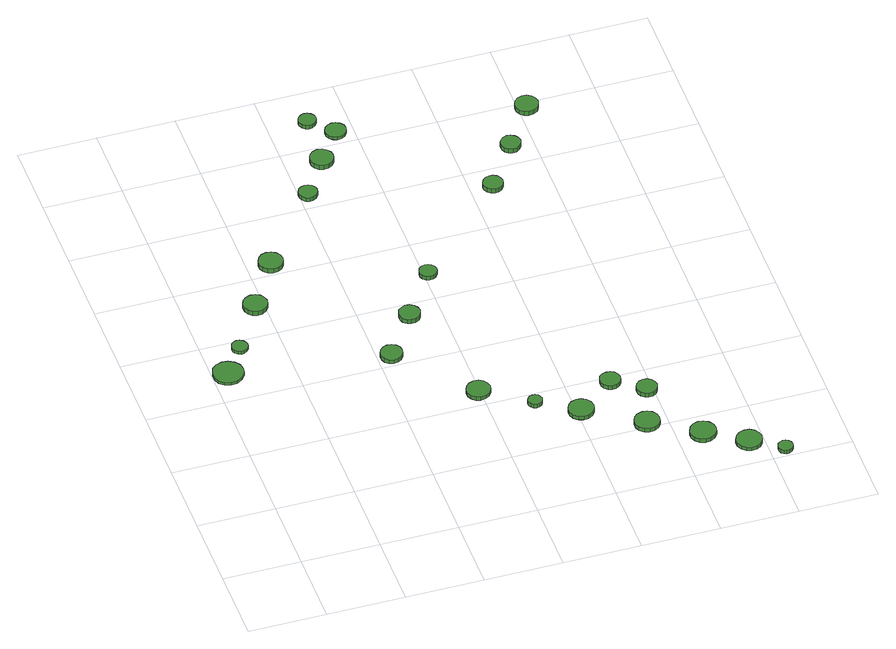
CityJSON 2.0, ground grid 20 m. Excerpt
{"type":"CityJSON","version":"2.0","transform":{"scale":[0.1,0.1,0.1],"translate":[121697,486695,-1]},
"CityObjects":{
"tree1":{"type":"SolitaryVegetationObject","attributes":{"function":"something"},"geometry":[{"type":"MultiSurface","lod":"1","boundaries":[[[0,1,2,3,4,5,6,7,8,9,10,11,12,13,14]],[[15,16,17,18,19,20,21,22,23,24,25,26,27,28,29]],[[0,29,28,1]],[[1,28,27,2]],[[2,27,26,3]],[[3,26,25,4]],[[4,25,24,5]],[[5,24,23,6]],[[6,23,22,7]],[[7,22,21,8]],[[8,21,20,9]],[[9,20,19,10]],[[10,19,18,11]],[[11,18,17,12]],[[12,17,16,13]],[[13,16,15,14]],[[14,15,29,0]]]}]},
"tree2":{"type":"SolitaryVegetationObject","attributes":{"function":"something"},"geometry":[{"type":"MultiSurface","lod":"1","boundaries":[[[30,31,32,33,34,35,36,37,38,39,40,41,42,43,44]],[[45,46,47,48,49,50,51,52,53,54,55,56,57,58,59]],[[30,59,58,31]],[[31,58,57,32]],[[32,57,56,33]],[[33,56,55,34]],[[34,55,54,35]],[[35,54,53,36]],[[36,53,52,37]],[[37,52,51,38]],[[38,51,50,39]],[[39,50,49,40]],[[40,49,48,41]],[[41,48,47,42]],[[42,47,46,43]],[[43,46,45,44]],[[44,45,59,30]]]}]},
"tree3":{"type":"SolitaryVegetationObject","attributes":{"function":"something"},"geometry":[{"type":"MultiSurface","lod":"1","boundaries":[[[60,61,62,63,64,65,66,67,68,69,70,71,72,73,74]],[[75,76,77,78,79,80,81,82,83,84,85,86,87,88,89]],[[60,89,88,61]],[[61,88,87,62]],[[62,87,86,63]],[[63,86,85,64]],[[64,85,84,65]],[[65,84,83,66]],[[66,83,82,67]],[[67,82,81,68]],[[68,81,80,69]],[[69,80,79,70]],[[70,79,78,71]],[[71,78,77,72]],[[72,77,76,73]],[[73,76,75,74]],[[74,75,89,60]]]}]},
"tree4":{"type":"SolitaryVegetationObject","attributes":{"function":"something"},"geometry":[{"type":"MultiSurface","lod":"1","boundaries":[[[90,91,92,93,94,95,96,97,98,99,100,101,102,103,104]],[[105,106,107,108,109,110,111,112,113,114,115,116,117,118,119]],[[90,119,118,91]],[[91,118,117,92]],[[92,117,116,93]],[[93,116,115,94]],[[94,115,114,95]],[[95,114,113,96]],[[96,113,112,97]],[[97,112,111,98]],[[98,111,110,99]],[[99,110,109,100]],[[100,109,108,101]],[[101,108,107,102]],[[102,107,106,103]],[[103,106,105,104]],[[104,105,119,90]]]}]},
"tree5":{"type":"SolitaryVegetationObject","attributes":{"function":"something"},"geometry":[{"type":"MultiSurface","lod":"1","boundaries":[[[120,121,122,123,124,125,126,127,128,129,130,131,132,133,134]],[[135,136,137,138,139,140,141,142,143,144,145,146,147,148,149]],[[120,149,148,121]],[[121,148,147,122]],[[122,147,146,123]],[[123,146,145,124]],[[124,145,144,125]],[[125,144,143,126]],[[126,143,142,127]],[[127,142,141,128]],[[128,141,140,129]],[[129,140,139,130]],[[130,139,138,131]],[[131,138,137,132]],[[132,137,136,133]],[[133,136,135,134]],[[134,135,149,120]]]}]},
"tree6":{"type":"SolitaryVegetationObject","attributes":{"function":"something"},"geometry":[{"type":"MultiSurface","lod":"1","boundaries":[[[150,151,152,153,154,155,156,157,158,159,160,161,162,163,164]],[[165,166,167,168,169,170,171,172,173,174,175,176,177,178,179]],[[150,179,178,151]],[[151,178,177,152]],[[152,177,176,153]],[[153,176,175,154]],[[154,175,174,155]],[[155,174,173,156]],[[156,173,172,157]],[[157,172,171,158]],[[158,171,170,159]],[[159,170,169,160]],[[160,169,168,161]],[[161,168,167,162]],[[162,167,166,163]],[[163,166,165,164]],[[164,165,179,150]]]}]},
"tree7":{"type":"SolitaryVegetationObject","attributes":{"function":"something"},"geometry":[{"type":"MultiSurface","lod":"1","boundaries":[[[180,181,182,183,184,185,186,187,188,189,190,191,192,193,194]],[[195,196,197,198,199,200,201,202,203,204,205,206,207,208,209]],[[180,209,208,181]],[[181,208,207,182]],[[182,207,206,183]],[[183,206,205,184]],[[184,205,204,185]],[[185,204,203,186]],[[186,203,202,187]],[[187,202,201,188]],[[188,201,200,189]],[[189,200,199,190]],[[190,199,198,191]],[[191,198,197,192]],[[192,197,196,193]],[[193,196,195,194]],[[194,195,209,180]]]}]},
"tree8":{"type":"SolitaryVegetationObject","attributes":{"function":"something"},"geometry":[{"type":"MultiSurface","lod":"1","boundaries":[[[210,211,212,213,214,215,216,217,218,219,220,221,222,223,224]],[[225,226,227,228,229,230,231,232,233,234,235,236,237,238,239]],[[210,239,238,211]],[[211,238,237,212]],[[212,237,236,213]],[[213,236,235,214]],[[214,235,234,215]],[[215,234,233,216]],[[216,233,232,217]],[[217,232,231,218]],[[218,231,230,219]],[[219,230,229,220]],[[220,229,228,221]],[[221,228,227,222]],[[222,227,226,223]],[[223,226,225,224]],[[224,225,239,210]]]}]},
"tree9":{"type":"SolitaryVegetationObject","attributes":{"function":"something"},"geometry":[{"type":"MultiSurface","lod":"1","boundaries":[[[240,241,242,243,244,245,246,247,248,249,250,251,252,253,254]],[[255,256,257,258,259,260,261,262,263,264,265,266,267,268,269]],[[240,269,268,241]],[[241,268,267,242]],[[242,267,266,243]],[[243,266,265,244]],[[244,265,264,245]],[[245,264,263,246]],[[246,263,262,247]],[[247,262,261,248]],[[248,261,260,249]],[[249,260,259,250]],[[250,259,258,251]],[[251,258,257,252]],[[252,257,256,253]],[[253,256,255,254]],[[254,255,269,240]]]}]},
"tree10":{"type":"SolitaryVegetationObject","attributes":{"function":"something"},"geometry":[{"type":"MultiSurface","lod":"1","boundaries":[[[270,271,272,273,274,275,276,277,278,279,280,281,282,283,284]],[[285,286,287,288,289,290,291,292,293,294,295,296,297,298,299]],[[270,299,298,271]],[[271,298,297,272]],[[272,297,296,273]],[[273,296,295,274]],[[274,295,294,275]],[[275,294,293,276]],[[276,293,292,277]],[[277,292,291,278]],[[278,291,290,279]],[[279,290,289,280]],[[280,289,288,281]],[[281,288,287,282]],[[282,287,286,283]],[[283,286,285,284]],[[284,285,299,270]]]}]},
"tree11":{"type":"SolitaryVegetationObject","attributes":{"function":"something"},"geometry":[{"type":"MultiSurface","lod":"1","boundaries":[[[300,301,302,303,304,305,306,307,308,309,310,311,312,313,314]],[[315,316,317,318,319,320,321,322,323,324,325,326,327,328,329]],[[300,329,328,301]],[[301,328,327,302]],[[302,327,326,303]],[[303,326,325,304]],[[304,325,324,305]],[[305,324,323,306]],[[306,323,322,307]],[[307,322,321,308]],[[308,321,320,309]],[[309,320,319,310]],[[310,319,318,311]],[[311,318,317,312]],[[312,317,316,313]],[[313,316,315,314]],[[314,315,329,300]]]}]},
"tree12":{"type":"SolitaryVegetationObject","attributes":{"function":"something"},"geometry":[{"type":"MultiSurface","lod":"1","boundaries":[[[330,331,332,333,334,335,336,337,338,339,340,341,342,343,344]],[[345,346,347,348,349,350,351,352,353,354,355,356,357,358,359]],[[330,359,358,331]],[[331,358,357,332]],[[332,357,356,333]],[[333,356,355,334]],[[334,355,354,335]],[[335,354,353,336]],[[336,353,352,337]],[[337,352,351,338]],[[338,351,350,339]],[[339,350,349,340]],[[340,349,348,341]],[[341,348,347,342]],[[342,347,346,343]],[[343,346,345,344]],[[344,345,359,330]]]}]},
"tree13":{"type":"SolitaryVegetationObject","attributes":{"function":"something"},"geometry":[{"type":"MultiSurface","lod":"1","boundaries":[[[360,361,362,363,364,365,366,367,368,369,370,371,372,373,374]],[[375,376,377,378,379,380,381,382,383,384,385,386,387,388,389]],[[360,389,388,361]],[[361,388,387,362]],[[362,387,386,363]],[[363,386,385,364]],[[364,385,384,365]],[[365,384,383,366]],[[366,383,382,367]],[[367,382,381,368]],[[368,381,380,369]],[[369,380,379,370]],[[370,379,378,371]],[[371,378,377,372]],[[372,377,376,373]],[[373,376,375,374]],[[374,375,389,360]]]}]},
"tree14":{"type":"SolitaryVegetationObject","attributes":{"function":"something"},"geometry":[{"type":"MultiSurface","lod":"1","boundaries":[[[390,391,392,393,394,395,396,397,398,399,400,401,402,403,404]],[[405,406,407,408,409,410,411,412,413,414,415,416,417,418,419]],[[390,419,418,391]],[[391,418,417,392]],[[392,417,416,393]],[[393,416,415,394]],[[394,415,414,395]],[[395,414,413,396]],[[396,413,412,397]],[[397,412,411,398]],[[398,411,410,399]],[[399,410,409,400]],[[400,409,408,401]],[[401,408,407,402]],[[402,407,406,403]],[[403,406,405,404]],[[404,405,419,390]]]}]},
"tree15":{"type":"SolitaryVegetationObject","attributes":{"function":"something"},"geometry":[{"type":"MultiSurface","lod":"1","boundaries":[[[420,421,422,423,424,425,426,427,428,429,430,431,432,433,434]],[[435,436,437,438,439,440,441,442,443,444,445,446,447,448,449]],[[420,449,448,421]],[[421,448,447,422]],[[422,447,446,423]],[[423,446,445,424]],[[424,445,444,425]],[[425,444,443,426]],[[426,443,442,427]],[[427,442,441,428]],[[428,441,440,429]],[[429,440,439,430]],[[430,439,438,431]],[[431,438,437,432]],[[432,437,436,433]],[[433,436,435,434]],[[434,435,449,420]]]}]},
"tree16":{"type":"SolitaryVegetationObject","attributes":{"function":"something"},"geometry":[{"type":"MultiSurface","lod":"1","boundaries":[[[450,451,452,453,454,455,456,457,458,459,460,461,462,463,464]],[[465,466,467,468,469,470,471,472,473,474,475,476,477,478,479]],[[450,479,478,451]],[[451,478,477,452]],[[452,477,476,453]],[[453,476,475,454]],[[454,475,474,455]],[[455,474,473,456]],[[456,473,472,457]],[[457,472,471,458]],[[458,471,470,459]],[[459,470,469,460]],[[460,469,468,461]],[[461,468,467,462]],[[462,467,466,463]],[[463,466,465,464]],[[464,465,479,450]]]}]},
"tree17":{"type":"SolitaryVegetationObject","attributes":{"function":"something"},"geometry":[{"type":"MultiSurface","lod":"1","boundaries":[[[480,481,482,483,484,485,486,487,488,489,490,491,492,493,494]],[[495,496,497,498,499,500,501,502,503,504,505,506,507,508,509]],[[480,509,508,481]],[[481,508,507,482]],[[482,507,506,483]],[[483,506,505,484]],[[484,505,504,485]],[[485,504,503,486]],[[486,503,502,487]],[[487,502,501,488]],[[488,501,500,489]],[[489,500,499,490]],[[490,499,498,491]],[[491,498,497,492]],[[492,497,496,493]],[[493,496,495,494]],[[494,495,509,480]]]}]},
"tree18":{"type":"SolitaryVegetationObject","attributes":{"function":"something"},"geometry":[{"type":"MultiSurface","lod":"1","boundaries":[[[510,511,512,513,514,515,516,517,518,519,520,521,522,523,524]],[[525,526,527,528,529,530,531,532,533,534,535,536,537,538,539]],[[510,539,538,511]],[[511,538,537,512]],[[512,537,536,513]],[[513,536,535,514]],[[514,535,534,515]],[[515,534,533,516]],[[516,533,532,517]],[[517,532,531,518]],[[518,531,530,519]],[[519,530,529,520]],[[520,529,528,521]],[[521,528,527,522]],[[522,527,526,523]],[[523,526,525,524]],[[524,525,539,510]]]}]},
"tree19":{"type":"SolitaryVegetationObject","attributes":{"function":"something"},"geometry":[{"type":"MultiSurface","lod":"1","boundaries":[[[540,541,542,543,544,545,546,547,548,549,550,551,552,553,554]],[[555,556,557,558,559,560,561,562,563,564,565,566,567,568,569]],[[540,569,568,541]],[[541,568,567,542]],[[542,567,566,543]],[[543,566,565,544]],[[544,565,564,545]],[[545,564,563,546]],[[546,563,562,547]],[[547,562,561,548]],[[548,561,560,549]],[[549,560,559,550]],[[550,559,558,551]],[[551,558,557,552]],[[552,557,556,553]],[[553,556,555,554]],[[554,555,569,540]]]}]},
"tree20":{"type":"SolitaryVegetationObject","attributes":{"function":"something"},"geometry":[{"type":"MultiSurface","lod":"1","boundaries":[[[570,571,572,573,574,575,576,577,578,579,580,581,582,583,584]],[[585,586,587,588,589,590,591,592,593,594,595,596,597,598,599]],[[570,599,598,571]],[[571,598,597,572]],[[572,597,596,573]],[[573,596,595,574]],[[574,595,594,575]],[[575,594,593,576]],[[576,593,592,577]],[[577,592,591,578]],[[578,591,590,579]],[[579,590,589,580]],[[580,589,588,581]],[[581,588,587,582]],[[582,587,586,583]],[[583,586,585,584]],[[584,585,599,570]]]}]},
"tree21":{"type":"SolitaryVegetationObject","attributes":{"function":"something"},"geometry":[{"type":"MultiSurface","lod":"1","boundaries":[[[600,601,602,603,604,605,606,607,608,609,610,611,612,613,614]],[[615,616,617,618,619,620,621,622,623,624,625,626,627,628,629]],[[600,629,628,601]],[[601,628,627,602]],[[602,627,626,603]],[[603,626,625,604]],[[604,625,624,605]],[[605,624,623,606]],[[606,623,622,607]],[[607,622,621,608]],[[608,621,620,609]],[[609,620,619,610]],[[610,619,618,611]],[[611,618,617,612]],[[612,617,616,613]],[[613,616,615,614]],[[614,615,629,600]]]}]},
"tree22":{"type":"SolitaryVegetationObject","attributes":{"function":"something"},"geometry":[{"type":"MultiSurface","lod":"1","boundaries":[[[630,631,632,633,634,635,636,637,638,639,640,641,642,643,644]],[[645,646,647,648,649,650,651,652,653,654,655,656,657,658,659]],[[630,659,658,631]],[[631,658,657,632]],[[632,657,656,633]],[[633,656,655,634]],[[634,655,654,635]],[[635,654,653,636]],[[636,653,652,637]],[[637,652,651,638]],[[638,651,650,639]],[[639,650,649,640]],[[640,649,648,641]],[[641,648,647,642]],[[642,647,646,643]],[[643,646,645,644]],[[644,645,659,630]]]}]},
"tree23":{"type":"SolitaryVegetationObject","attributes":{"function":"something"},"geometry":[{"type":"MultiSurface","lod":"1","boundaries":[[[660,661,662,663,664,665,666,667,668,669,670,671,672,673,674]],[[675,676,677,678,679,680,681,682,683,684,685,686,687,688,689]],[[660,689,688,661]],[[661,688,687,662]],[[662,687,686,663]],[[663,686,685,664]],[[664,685,684,665]],[[665,684,683,666]],[[666,683,682,667]],[[667,682,681,668]],[[668,681,680,669]],[[669,680,679,670]],[[670,679,678,671]],[[671,678,677,672]],[[672,677,676,673]],[[673,676,675,674]],[[674,675,689,660]]]}]}
},
"vertices":[
[78,693,16],[75,709,16],[65,722,16],[51,730,16],[35,732,16],[19,727,16],[7,716,16],[1,701,16],[1,685,16],[7,670,16],[19,659,16],[35,654,16],[51,656,16],[65,664,16],[75,677,16],[75,677,8],[65,664,8],[51,656,8],[35,654,8],[19,659,8],[7,670,8],[1,685,8],[1,701,8],[7,716,8],[19,727,8],[35,732,8],[51,730,8],[65,722,8],[75,709,8],[78,693,8],
[115,773,17],[113,781,17],[108,788,17],[100,793,17],[92,794,17],[84,791,17],[77,785,17],[74,777,17],[74,768,17],[77,761,17],[84,755,17],[92,752,17],[100,753,17],[108,757,17],[113,764,17],[113,764,8],[108,757,8],[100,753,8],[92,752,8],[84,755,8],[77,761,8],[74,768,8],[74,777,8],[77,785,8],[84,791,8],[92,794,8],[100,793,8],[108,788,8],[113,781,8],[115,773,8],
[207,904,21],[204,916,21],[197,927,21],[186,933,21],[173,934,21],[160,930,21],[151,922,21],[146,910,21],[146,897,21],[151,885,21],[160,877,21],[173,873,21],[186,874,21],[197,881,21],[204,891,21],[204,891,8],[197,881,8],[186,874,8],[173,873,8],[160,877,8],[151,885,8],[146,897,8],[146,910,8],[151,922,8],[160,930,8],[173,934,8],[186,933,8],[197,927,8],[204,916,8],[207,904,8],
[287,1030,28],[285,1042,28],[277,1053,28],[266,1059,28],[253,1061,28],[241,1057,28],[231,1048,28],[226,1036,28],[226,1023,28],[231,1012,28],[241,1003,28],[253,999,28],[266,1000,28],[277,1007,28],[285,1017,28],[285,1017,15],[277,1007,15],[266,1000,15],[253,999,15],[241,1003,15],[231,1012,15],[226,1023,15],[226,1036,15],[231,1048,15],[241,1057,15],[253,1061,15],[266,1059,15],[277,1053,15],[285,1042,15],[287,1030,15],
[463,636,19],[461,647,19],[454,657,19],[444,663,19],[432,664,19],[421,660,19],[412,652,19],[408,642,19],[408,630,19],[412,619,19],[421,612,19],[432,608,19],[444,609,19],[454,615,19],[461,624,19],[461,624,7],[454,615,7],[444,609,7],[432,608,7],[421,612,7],[412,619,7],[408,630,7],[408,642,7],[412,652,7],[421,660,7],[432,664,7],[444,663,7],[454,657,7],[461,647,7],[463,636,7],
[625,447,19],[622,459,19],[615,469,19],[604,476,19],[591,477,19],[579,473,19],[570,465,19],[565,453,19],[565,440,19],[570,429,19],[579,420,19],[591,416,19],[604,418,19],[615,424,19],[622,434,19],[622,434,8],[615,424,8],[604,418,8],[591,416,8],[579,420,8],[570,429,8],[565,440,8],[565,453,8],[570,465,8],[579,473,8],[591,477,8],[604,476,8],[615,469,8],[622,459,8],[625,447,8],
[548,758,20],[545,769,20],[539,778,20],[529,784,20],[517,785,20],[507,781,20],[498,774,20],[494,763,20],[494,752,20],[498,742,20],[507,734,20],[517,731,20],[529,732,20],[539,737,20],[545,747,20],[545,747,7],[539,737,7],[529,732,7],[517,731,7],[507,734,7],[498,742,7],[494,752,7],[494,763,7],[498,774,7],[507,781,7],[517,785,7],[529,784,7],[539,778,7],[545,769,7],[548,758,7],
[442,1237,30],[440,1246,30],[434,1254,30],[425,1259,30],[415,1260,30],[406,1257,30],[399,1251,30],[395,1242,30],[395,1232,30],[399,1223,30],[406,1216,30],[415,1213,30],[425,1214,30],[434,1219,30],[440,1227,30],[440,1227,18],[434,1219,18],[425,1214,18],[415,1213,18],[406,1216,18],[399,1223,18],[395,1232,18],[395,1242,18],[399,1251,18],[406,1257,18],[415,1260,18],[425,1259,18],[434,1254,18],[440,1246,18],[442,1237,18],
[731,367,19],[729,374,19],[725,381,19],[718,384,19],[711,385,19],[703,383,19],[698,378,19],[695,371,19],[695,363,19],[698,356,19],[703,351,19],[711,349,19],[718,350,19],[725,353,19],[729,360,19],[729,360,8],[725,353,8],[718,350,8],[711,349,8],[703,351,8],[698,356,8],[695,363,8],[695,371,8],[698,378,8],[703,383,8],[711,385,8],[718,384,8],[725,381,8],[729,374,8],[731,367,8],
[631,884,23],[629,893,23],[623,900,23],[615,905,23],[606,906,23],[597,903,23],[590,897,23],[587,889,23],[587,879,23],[590,871,23],[597,865,23],[606,862,23],[615,863,23],[623,867,23],[629,875,23],[629,875,11],[623,867,11],[615,863,11],[606,862,11],[597,865,11],[590,871,11],[587,879,11],[587,889,11],[590,897,11],[597,903,11],[606,906,11],[615,905,11],[623,900,11],[629,893,11],[631,884,11],
[520,1352,21],[518,1364,21],[510,1374,21],[500,1381,21],[487,1382,21],[475,1378,21],[466,1370,21],[461,1358,21],[461,1346,21],[466,1334,21],[475,1326,21],[487,1322,21],[500,1323,21],[510,1330,21],[518,1340,21],[518,1340,8],[510,1330,8],[500,1323,8],[487,1322,8],[475,1326,8],[466,1334,8],[461,1346,8],[461,1358,8],[466,1370,8],[475,1378,8],[487,1382,8],[500,1381,8],[510,1374,8],[518,1364,8],[520,1352,8],
[842,305,19],[839,318,19],[831,329,19],[819,336,19],[806,337,19],[793,333,19],[783,324,19],[778,312,19],[778,298,19],[783,286,19],[793,277,19],[806,273,19],[819,274,19],[831,281,19],[839,292,19],[839,292,8],[831,281,8],[819,274,8],[806,273,8],[793,277,8],[783,286,8],[778,298,8],[778,312,8],[783,324,8],[793,333,8],[806,337,8],[819,336,8],[831,329,8],[839,318,8],[842,305,8],
[523,1496,18],[521,1505,18],[515,1512,18],[507,1517,18],[498,1518,18],[489,1515,18],[482,1509,18],[478,1500,18],[478,1491,18],[482,1482,18],[489,1476,18],[498,1473,18],[507,1474,18],[515,1479,18],[521,1486,18],[521,1486,7],[515,1479,7],[507,1474,7],[498,1473,7],[489,1476,7],[482,1482,7],[478,1491,7],[478,1500,7],[482,1509,7],[489,1515,7],[498,1518,7],[507,1517,7],[515,1512,7],[521,1505,7],[523,1496,7],
[581,1441,16],[579,1452,16],[572,1460,16],[562,1466,16],[551,1467,16],[541,1464,16],[533,1456,16],[528,1446,16],[528,1435,16],[533,1425,16],[541,1418,16],[551,1414,16],[562,1415,16],[572,1421,16],[579,1430,16],[579,1430,7],[572,1421,7],[562,1415,7],[551,1414,7],[541,1418,7],[533,1425,7],[528,1435,7],[528,1446,7],[533,1456,7],[541,1464,7],[551,1467,7],[562,1466,7],[572,1460,7],[579,1452,7],[581,1441,7],
[979,214,19],[977,227,19],[969,238,19],[957,245,19],[944,246,19],[931,242,19],[921,233,19],[916,221,19],[916,207,19],[921,195,19],[931,186,19],[944,182,19],[957,183,19],[969,190,19],[977,201,19],[977,201,8],[969,190,8],[957,183,8],[944,182,8],[931,186,8],[921,195,8],[916,207,8],[916,221,8],[921,233,8],[931,242,8],[944,246,8],[957,245,8],[969,238,8],[977,227,8],[979,214,8],
[934,380,21],[931,391,21],[925,400,21],[915,405,21],[905,406,21],[894,403,21],[886,396,21],[882,386,21],[882,375,21],[886,365,21],[894,357,21],[905,354,21],[915,355,21],[925,361,21],[931,369,21],[931,369,9],[925,361,9],[915,355,9],[905,354,9],[894,357,9],[886,365,9],[882,375,9],[882,386,9],[886,396,9],[894,403,9],[905,406,9],[915,405,9],[925,400,9],[931,391,9],[934,380,9],
[1011,328,20],[1008,339,20],[1002,348,20],[992,354,20],[981,355,20],[971,352,20],[962,344,20],[958,334,20],[958,323,20],[962,313,20],[971,305,20],[981,302,20],[992,303,20],[1002,309,20],[1008,318,20],[1008,318,8],[1002,309,8],[992,303,8],[981,302,8],[971,305,8],[962,313,8],[958,323,8],[958,334,8],[962,344,8],[971,352,8],[981,355,8],[992,354,8],[1002,348,8],[1008,339,8],[1011,328,8],
[1098,138,19],[1095,151,19],[1087,162,19],[1075,169,19],[1061,171,19],[1048,166,19],[1038,157,19],[1032,144,19],[1032,131,19],[1038,118,19],[1048,109,19],[1061,105,19],[1075,106,19],[1087,113,19],[1095,124,19],[1095,124,8],[1087,113,8],[1075,106,8],[1061,105,8],[1048,109,8],[1038,118,8],[1032,131,8],[1032,144,8],[1038,157,8],[1048,166,8],[1061,171,8],[1075,169,8],[1087,162,8],[1095,151,8],[1098,138,8],
[1194,75,19],[1191,88,19],[1183,99,19],[1172,106,19],[1158,107,19],[1145,103,19],[1135,94,19],[1129,81,19],[1129,68,19],[1135,55,19],[1145,46,19],[1158,42,19],[1172,43,19],[1183,50,19],[1191,61,19],[1191,61,8],[1183,50,8],[1172,43,8],[1158,42,8],[1145,46,8],[1135,55,8],[1129,68,8],[1129,81,8],[1135,94,8],[1145,103,8],[1158,107,8],[1172,106,8],[1183,99,8],[1191,88,8],[1194,75,8],
[881,1136,24],[878,1146,24],[872,1155,24],[863,1160,24],[853,1161,24],[843,1158,24],[835,1151,24],[830,1141,24],[830,1131,24],[835,1121,24],[843,1114,24],[853,1111,24],[863,1112,24],[872,1117,24],[878,1126,24],[878,1126,11],[872,1117,11],[863,1112,11],[853,1111,11],[843,1114,11],[835,1121,11],[830,1131,11],[830,1141,11],[835,1151,11],[843,1158,11],[853,1161,11],[863,1160,11],[872,1155,11],[878,1146,11],[881,1136,11],
[1256,24,19],[1255,32,19],[1250,38,19],[1243,42,19],[1235,43,19],[1228,40,19],[1222,35,19],[1219,28,19],[1219,20,19],[1222,13,19],[1228,8,19],[1235,5,19],[1243,6,19],[1250,10,19],[1255,16,19],[1255,16,8],[1250,10,8],[1243,6,8],[1235,5,8],[1228,8,8],[1222,13,8],[1219,20,8],[1219,28,8],[1222,35,8],[1228,40,8],[1235,43,8],[1243,42,8],[1250,38,8],[1255,32,8],[1256,24,8],
[967,1263,21],[964,1274,21],[958,1282,21],[949,1287,21],[939,1289,21],[929,1285,21],[921,1278,21],[916,1269,21],[916,1258,21],[921,1248,21],[929,1241,21],[939,1238,21],[949,1239,21],[958,1244,21],[964,1253,21],[964,1253,8],[958,1244,8],[949,1239,8],[939,1238,8],[929,1241,8],[921,1248,8],[916,1258,8],[916,1269,8],[921,1278,8],[929,1285,8],[939,1289,8],[949,1287,8],[958,1282,8],[964,1274,8],[967,1263,8],
[1051,1384,20],[1048,1396,20],[1041,1406,20],[1030,1413,20],[1018,1414,20],[1006,1410,20],[997,1402,20],[992,1390,20],[992,1378,20],[997,1366,20],[1006,1358,20],[1018,1354,20],[1030,1356,20],[1041,1362,20],[1048,1372,20],[1048,1372,8],[1041,1362,8],[1030,1356,8],[1018,1354,8],[1006,1358,8],[997,1366,8],[992,1378,8],[992,1390,8],[997,1402,8],[1006,1410,8],[1018,1414,8],[1030,1413,8],[1041,1406,8],[1048,1396,8],[1051,1384,8]
]}
